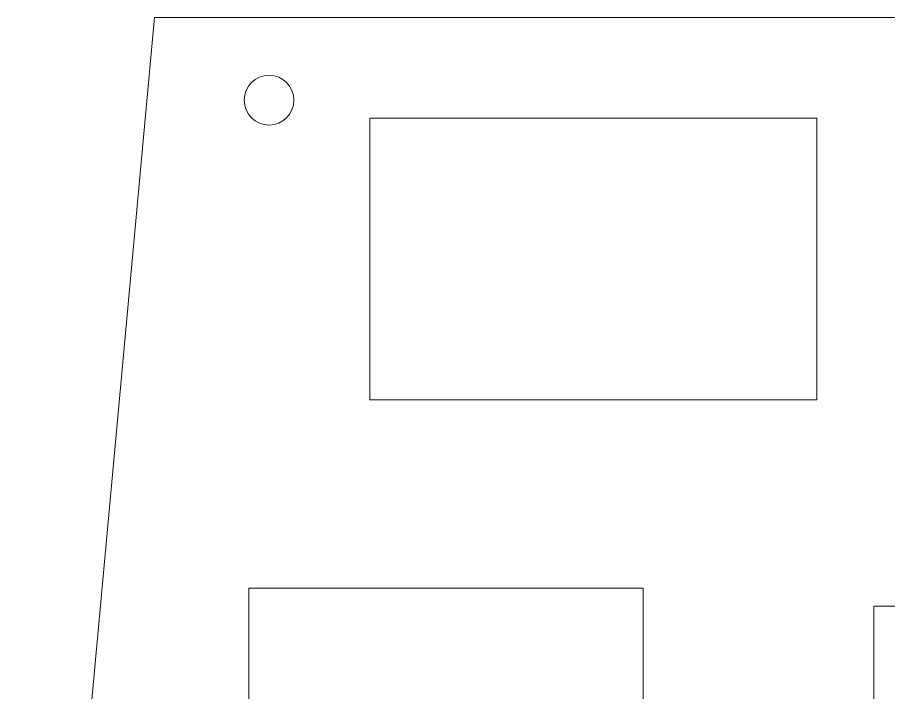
# Model space of a CAD drawing. Header units: millimetres. Extents: x -116 to 73, y -28 to 90.
# Drawn here: x -116.3 to -63.7, y 23.9 to 64.6 of the extents above; entities that cross this region are included whole.
import ezdxf

# ---------------------------------------------------------------- set-up
doc = ezdxf.new("R2010")
doc.units = ezdxf.units.MM
doc.header["$MEASUREMENT"] = 0
doc.layers.add('Layer 1', color=7, linetype='Continuous')

msp = doc.modelspace()

# ---------------------------------------------------------------- linework, layer by layer
at = {"layer": 'Layer 1', "color": 250, "lineweight": 20}
for points in [[(-94.9947, 41.5417), (-67.9949, 41.5417), (-67.9949, 58.5415), (-94.9947, 58.5415), (-94.9947, 41.5417)], [(-102.2917, 8.9848), (-78.4793, 8.9848), (-78.4793, 30.1514), (-102.2917, 30.1514), (-102.2917, 8.9848)]]:
    msp.add_lwpolyline(points, close=True, dxfattribs=at)
msp.add_ellipse((-101.0781, 59.6291), major_axis=(0, 1.5), ratio=1, dxfattribs=at)
msp.add_open_spline([(-116.2745, -25.4701), (-116.2745, -27.0654), (-114.9693, -28.3706), (-113.374, -28.3706), (-113.374, -28.3706), (-113.374, -28.3706), (-49.175, -28.3706), (-49.175, -28.3706), (-49.175, -28.3706), (-47.5797, -28.3706), (-46.2745, -27.0654), (-46.2745, -25.4701), (-46.2745, -25.4701), (-46.2745, -25.4701), (-49.5399, 9.0795), (-49.5399, 9.0795), (-49.5399, 9.0795), (-49.5399, 9.0795), (-64.5399, 9.0795), (-64.5399, 9.0795), (-64.5399, 9.0795), (-64.5399, 9.0795), (-64.5399, 29.0795), (-64.5399, 29.0795), (-64.5399, 29.0795), (-64.5399, 29.0795), (-51.282, 29.0795), (-51.282, 29.0795), (-51.282, 29.0795), (-51.282, 29.0795), (-54.5454, 64.6294), (-54.5454, 64.6294), (-54.5454, 64.6294), (-54.5454, 64.6294), (-108.0037, 64.6294), (-108.0037, 64.6294), (-108.0037, 64.6294), (-108.0037, 64.6294), (-116.2745, -25.4701), (-116.2745, -25.4701)], degree=3, knots=[0, 0, 0, 0, 0.0909091, 0.0909091, 0.0909091, 0.0909091, 0.1818182, 0.1818182, 0.1818182, 0.1818182, 0.2727273, 0.2727273, 0.2727273, 0.2727273, 0.3636364, 0.3636364, 0.3636364, 0.3636364, 0.4545455, 0.4545455, 0.4545455, 0.4545455, 0.5454545, 0.5454545, 0.5454545, 0.5454545, 0.6363636, 0.6363636, 0.6363636, 0.6363636, 0.7272727, 0.7272727, 0.7272727, 0.7272727, 0.8181818, 0.8181818, 0.8181818, 0.8181818, 1, 1, 1, 1], dxfattribs=at)

doc.saveas('drawing.dxf')
